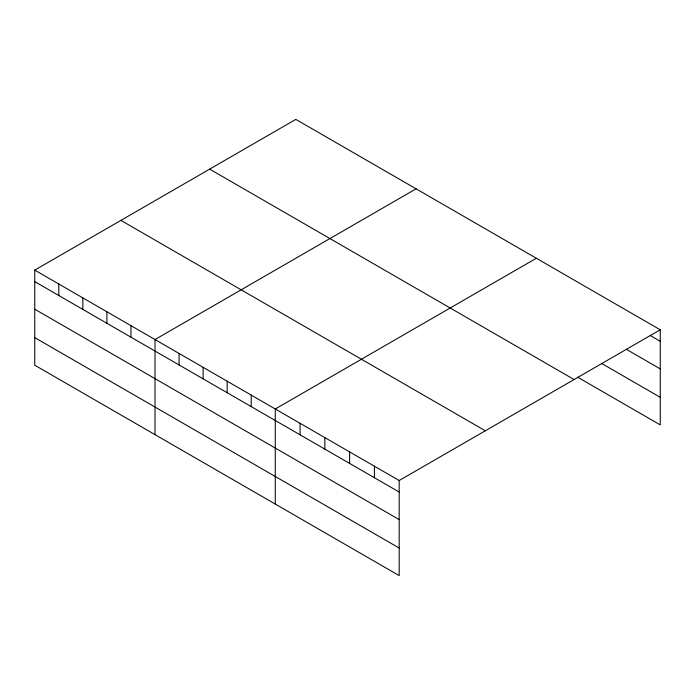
<?xml version="1.0" encoding="UTF-8"?>
<svg xmlns="http://www.w3.org/2000/svg" width="695" height="695" viewBox="0 0 695 695"><rect width="100%" height="100%" fill="white"/><g stroke="black" fill="none" stroke-linecap="round" stroke-linejoin="round"><path stroke-width="1.04" d="M399.182 519.608L399.182 480.523L34.75 270.12L34.75 365.205L399.182 575.608L399.182 519.608L34.75 309.214M577.649 377.185L660.25 424.88L660.25 329.795L295.818 119.392L34.75 270.12M416.088 188.823L155.011 339.551L155.011 434.636M536.349 258.262L275.272 408.99L275.272 504.066M399.182 480.523L660.25 329.795M650.155 335.477L660.25 341.306M626.291 349.281L660.25 368.88M601.514 363.381L660.25 397.297M209.673 169.137L574.096 379.531M120.904 220.385L485.327 430.778M34.75 281.631L399.182 492.034M34.75 337.622L399.182 548.025M374.397 466.215L374.397 477.726M349.62 451.906L349.62 463.417M324.834 437.598L324.834 449.109M300.058 423.298L300.058 434.801M251.216 395.099L251.216 406.61M227.169 381.216L227.169 392.727M203.114 367.325L203.114 378.836M179.067 353.442L179.067 364.953M130.955 325.668L130.955 337.179M106.908 311.786L106.908 323.288M82.853 297.894L82.853 309.405M58.806 284.012L58.806 295.523"/></g></svg>
